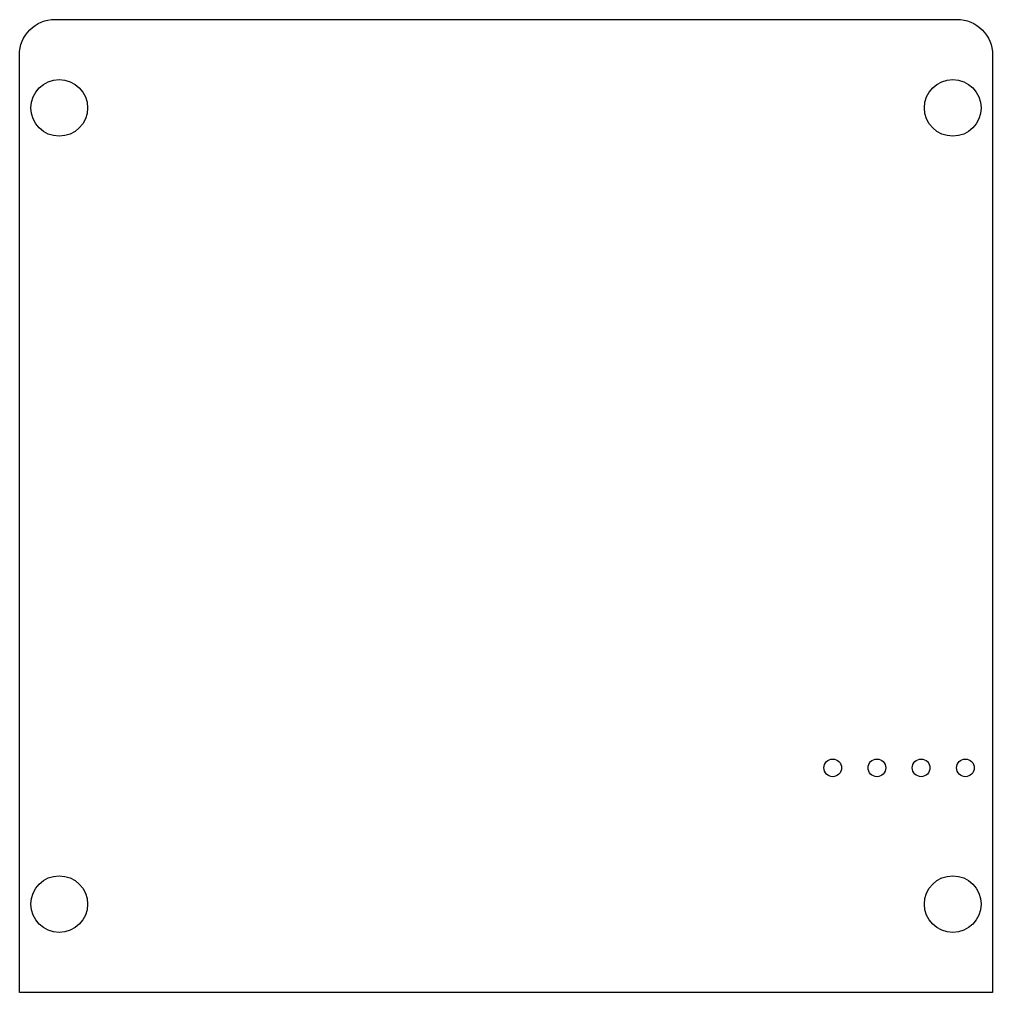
# Model space of a CAD drawing. Header units: millimetres. Extents: x 0 to 55, y 0 to 55.
import ezdxf

# ---------------------------------------------------------------- set-up
doc = ezdxf.new("R2010")
doc.units = ezdxf.units.MM
doc.layers.get('0').update_dxf_attribs({"linetype": 'CONTINUOUS'})

msp = doc.modelspace()

# ---------------------------------------------------------------- linework, layer by layer
msp.add_lwpolyline([(0, 53, -0.414214), (2, 55), (53, 55, -0.414214), (55, 53), (55, 0), (0, 0)], format="xyb", close=True)
for centre, radius in [((2.25, 50), 1.6), ((52.75, 50), 1.6), ((45.965, 12.7), 0.5), ((48.465, 12.7), 0.5), ((50.965, 12.7), 0.5), ((53.465, 12.7), 0.5), ((2.25, 5), 1.6), ((52.75, 5), 1.6)]:
    msp.add_circle(centre, radius)

doc.saveas('drawing.dxf')
